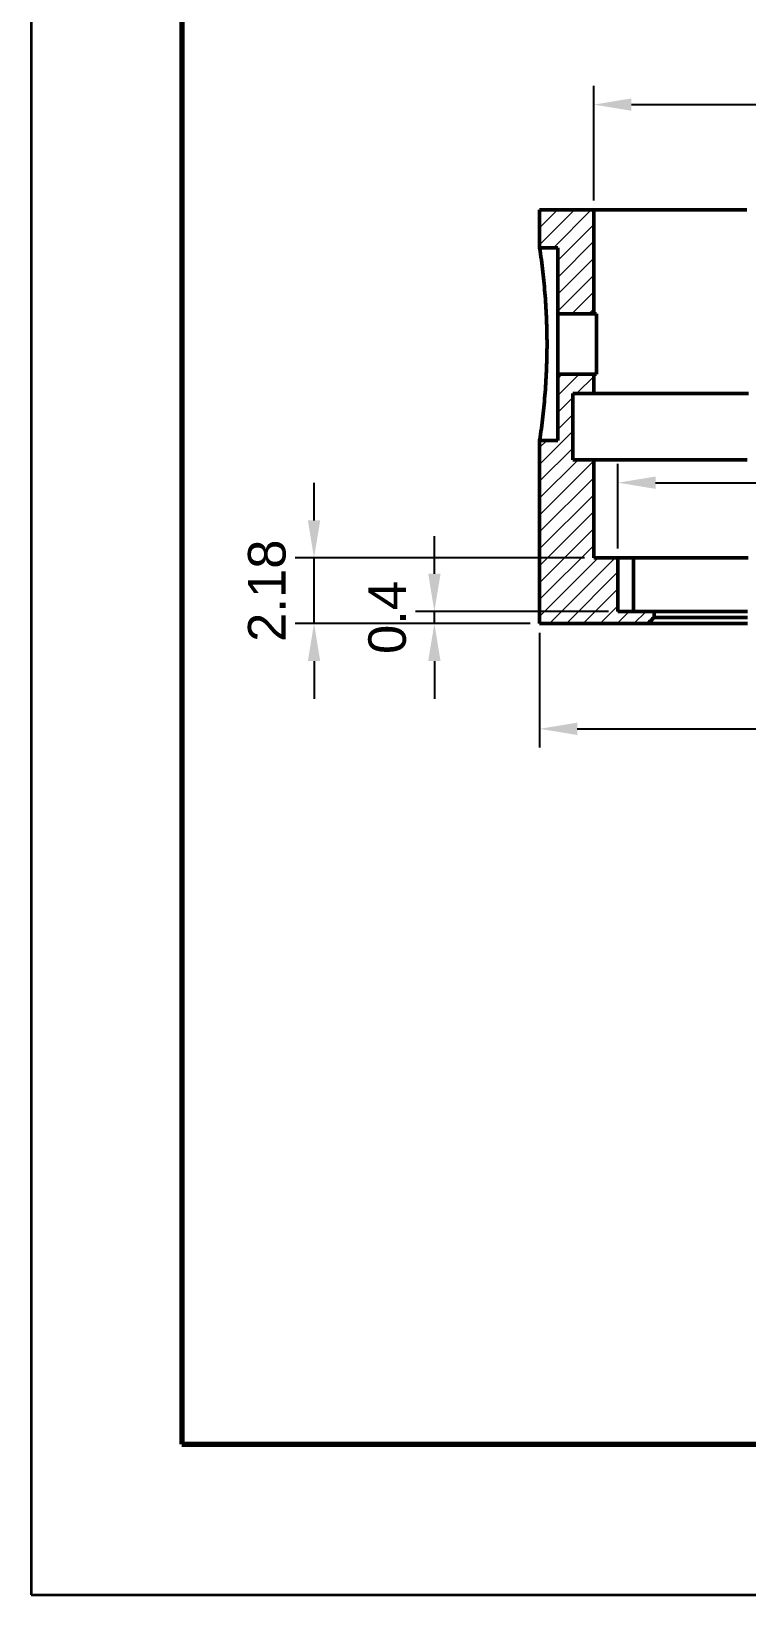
# Model space of a CAD drawing. Header units: millimetres. Extents: x 0 to 900, y 0 to 148.
# Drawn here: x 230 to 253.8, y 0 to 51.9 of the extents above; entities that cross this region are included whole.
import ezdxf

# ---------------------------------------------------------------- set-up
doc = ezdxf.new("R2010")
doc.units = ezdxf.units.MM
doc.header["$LTSCALE"] = 0.125
for name, color, linetype, lineweight in [('DIM', 7, 'Continuous', 18), ('FRAME', 7, 'Continuous', 70), ('SECTION_HATCH', 8, 'Continuous', 13), ('TITLE', 7, 'Continuous', 35), ('VISIBLE', 7, 'Continuous', 50)]:
    doc.layers.add(name, color=color, linetype=linetype, lineweight=lineweight)
doc.styles.add('LiberationSans', font='LiberationSans-Regular.ttf')
doc.dimstyles.new('ISO', dxfattribs={"dimscale": 0.5, "dimtxt": 2.5, "dimasz": 2.5, "dimexe": 1.25, "dimexo": 0.625, "dimtad": 1, "dimdsep": 46, "dimtxsty": 'LiberationSans', "dimcen": 0, "dimazin": 3, "dimtfac": 1, "dimtmove": 0, "dimatfit": 3})

msp = doc.modelspace()

# ---------------------------------------------------------------- hatches: boundary and pattern name
at = {"layer": 'SECTION_HATCH'}
h = msp.add_hatch(dxfattribs=at)
h.set_pattern_fill('ANSI31', scale=0.125)
h.paths.add_polyline_path([(246.9, 44.745), (246.9, 44.795), (246.9, 44.845), (246.9, 44.895), (246.9, 44.945), (246.9, 44.995), (246.9, 45.045), (246.9, 45.095), (246.9, 45.145), (246.9, 45.195), (246.9, 45.245), (246.9, 45.296), (246.9, 45.346), (246.9, 45.396), (246.9, 45.446), (246.9, 45.496), (246.9, 45.546), (246.9, 45.596), (246.9, 45.646), (246.9, 45.696), (246.9, 45.746), (246.9, 45.796), (246.9, 45.846), (246.9, 45.896), (246.9, 45.946), (246.9, 45.996), (246.946, 46), (246.996, 46), (247.046, 46), (247.096, 46), (247.146, 46), (247.196, 46), (247.247, 46), (247.297, 46), (247.347, 46), (247.397, 46), (247.447, 46), (247.497, 46), (247.547, 46), (247.597, 46), (247.647, 46), (247.697, 46), (247.747, 46), (247.797, 46), (247.847, 46), (247.897, 46), (247.947, 46), (247.997, 46), (248.047, 46), (248.097, 46), (248.147, 46), (248.197, 46), (248.247, 46), (248.298, 46), (248.348, 46), (248.398, 46), (248.448, 46), (248.498, 46), (248.548, 46), (248.598, 46), (248.648, 46), (248.698, 46), (248.7, 45.952), (248.7, 45.902), (248.7, 45.852), (248.7, 45.802), (248.7, 45.752), (248.7, 45.702), (248.7, 45.652), (248.7, 45.602), (248.7, 45.552), (248.7, 45.502), (248.7, 45.452), (248.7, 45.402), (248.7, 45.351), (248.7, 45.301), (248.7, 45.251), (248.7, 45.201), (248.7, 45.151), (248.7, 45.101), (248.7, 45.051), (248.7, 45.001), (248.7, 44.951), (248.7, 44.901), (248.7, 44.851), (248.7, 44.801), (248.7, 44.751), (248.7, 44.701), (248.7, 44.651), (248.7, 44.601), (248.7, 44.551), (248.7, 44.501), (248.7, 44.451), (248.7, 44.401), (248.7, 44.351), (248.7, 44.3), (248.7, 44.25), (248.7, 44.2), (248.7, 44.15), (248.7, 44.1), (248.7, 44.05), (248.7, 44), (248.7, 43.95), (248.7, 43.9), (248.7, 43.85), (248.7, 43.8), (248.7, 43.75), (248.7, 43.7), (248.7, 43.65), (248.7, 43.6), (248.7, 43.55), (248.7, 43.5), (248.7, 43.45), (248.7, 43.4), (248.7, 43.35), (248.7, 43.3), (248.7, 43.249), (248.7, 43.199), (248.7, 43.149), (248.7, 43.099), (248.7, 43.049), (248.7, 42.999), (248.7, 42.949), (248.7, 42.899), (248.7, 42.849), (248.7, 42.799), (248.7, 42.749), (248.7, 42.699), (248.7, 42.649), (248.7, 42.599), (248.7, 42.549), (248.654, 42.545), (248.604, 42.545), (248.554, 42.545), (248.504, 42.545), (248.454, 42.545), (248.404, 42.545), (248.353, 42.545), (248.303, 42.545), (248.253, 42.545), (248.203, 42.545), (248.153, 42.545), (248.103, 42.545), (248.053, 42.545), (248.003, 42.545), (247.953, 42.545), (247.903, 42.545), (247.853, 42.545), (247.803, 42.545), (247.753, 42.545), (247.703, 42.545), (247.653, 42.545), (247.603, 42.545), (247.553, 42.545), (247.503, 42.545), (247.5, 42.592), (247.5, 42.642), (247.5, 42.692), (247.5, 42.743), (247.5, 42.793), (247.5, 42.843), (247.5, 42.893), (247.5, 42.943), (247.5, 42.993), (247.5, 43.043), (247.5, 43.093), (247.5, 43.143), (247.5, 43.193), (247.5, 43.243), (247.5, 43.293), (247.5, 43.343), (247.5, 43.393), (247.5, 43.443), (247.5, 43.493), (247.5, 43.543), (247.5, 43.593), (247.5, 43.643), (247.5, 43.693), (247.5, 43.743), (247.5, 43.794), (247.5, 43.844), (247.5, 43.894), (247.5, 43.944), (247.5, 43.994), (247.5, 44.044), (247.5, 44.094), (247.5, 44.144), (247.5, 44.194), (247.5, 44.244), (247.5, 44.294), (247.5, 44.344), (247.5, 44.394), (247.5, 44.444), (247.5, 44.494), (247.5, 44.544), (247.5, 44.594), (247.5, 44.644), (247.5, 44.694), (247.5, 44.744), (247.451, 44.745), (247.4, 44.745), (247.35, 44.745), (247.3, 44.745), (247.25, 44.745), (247.2, 44.745), (247.15, 44.745), (247.1, 44.745), (247.05, 44.745), (247, 44.745), (246.95, 44.745)])
h = msp.add_hatch(dxfattribs=at)
h.set_pattern_fill('ANSI31', scale=0.125)
h.paths.add_polyline_path([(246.9, 38.345), (246.95, 38.345), (247, 38.345), (247.05, 38.345), (247.1, 38.345), (247.15, 38.345), (247.2, 38.345), (247.25, 38.345), (247.3, 38.345), (247.35, 38.345), (247.4, 38.345), (247.45, 38.345), (247.5, 38.345), (247.5, 38.395), (247.5, 38.445), (247.5, 38.495), (247.5, 38.545), (247.5, 38.595), (247.5, 38.645), (247.5, 38.695), (247.5, 38.745), (247.5, 38.795), (247.5, 38.845), (247.5, 38.895), (247.5, 38.945), (247.5, 38.995), (247.5, 39.045), (247.5, 39.095), (247.5, 39.145), (247.5, 39.195), (247.5, 39.245), (247.5, 39.295), (247.5, 39.345), (247.5, 39.395), (247.5, 39.445), (247.5, 39.495), (247.5, 39.545), (247.5, 39.595), (247.5, 39.645), (247.5, 39.695), (247.5, 39.745), (247.5, 39.795), (247.5, 39.845), (247.5, 39.895), (247.5, 39.945), (247.5, 39.995), (247.5, 40.045), (247.5, 40.095), (247.5, 40.145), (247.5, 40.195), (247.5, 40.245), (247.5, 40.295), (247.5, 40.345), (247.5, 40.395), (247.5, 40.445), (247.5, 40.495), (247.5, 40.545), (247.55, 40.545), (247.6, 40.545), (247.65, 40.545), (247.7, 40.545), (247.75, 40.545), (247.8, 40.545), (247.85, 40.545), (247.9, 40.545), (247.95, 40.545), (248, 40.545), (248.05, 40.545), (248.1, 40.545), (248.15, 40.545), (248.2, 40.545), (248.25, 40.545), (248.3, 40.545), (248.35, 40.545), (248.4, 40.545), (248.45, 40.545), (248.5, 40.545), (248.55, 40.545), (248.6, 40.545), (248.65, 40.545), (248.7, 40.545), (248.7, 40.495), (248.7, 40.445), (248.7, 40.395), (248.7, 40.345), (248.7, 40.295), (248.7, 40.245), (248.7, 40.195), (248.7, 40.145), (248.7, 40.095), (248.7, 40.045), (248.7, 39.995), (248.7, 39.945), (248.695, 39.9), (248.645, 39.9), (248.595, 39.9), (248.545, 39.9), (248.495, 39.9), (248.445, 39.9), (248.395, 39.9), (248.345, 39.9), (248.295, 39.9), (248.245, 39.9), (248.195, 39.9), (248.145, 39.9), (248.095, 39.9), (248.045, 39.9), (248, 39.895), (248, 39.845), (248, 39.795), (248, 39.745), (248, 39.695), (248, 39.645), (248, 39.595), (248, 39.545), (248, 39.495), (248, 39.445), (248, 39.395), (248, 39.345), (248, 39.295), (248, 39.245), (248, 39.195), (248, 39.145), (248, 39.095), (248, 39.045), (248, 38.995), (248, 38.945), (248, 38.895), (248, 38.845), (248, 38.795), (248, 38.745), (248, 38.695), (248, 38.645), (248, 38.595), (248, 38.545), (248, 38.495), (248, 38.445), (248, 38.395), (248, 38.345), (248, 38.295), (248, 38.245), (248, 38.195), (248, 38.145), (248, 38.095), (248, 38.045), (248, 37.995), (248, 37.945), (248, 37.895), (248, 37.845), (248, 37.795), (248, 37.745), (248.005, 37.7), (248.055, 37.7), (248.105, 37.7), (248.155, 37.7), (248.205, 37.7), (248.255, 37.7), (248.305, 37.7), (248.355, 37.7), (248.405, 37.7), (248.455, 37.7), (248.505, 37.7), (248.555, 37.7), (248.605, 37.7), (248.655, 37.7), (248.7, 37.695), (248.7, 37.645), (248.7, 37.595), (248.7, 37.545), (248.7, 37.495), (248.7, 37.445), (248.7, 37.395), (248.7, 37.345), (248.7, 37.295), (248.7, 37.245), (248.7, 37.195), (248.7, 37.145), (248.7, 37.095), (248.7, 37.045), (248.7, 36.995), (248.7, 36.945), (248.7, 36.895), (248.7, 36.845), (248.7, 36.795), (248.7, 36.745), (248.7, 36.695), (248.7, 36.645), (248.7, 36.595), (248.7, 36.545), (248.7, 36.495), (248.7, 36.445), (248.7, 36.395), (248.7, 36.345), (248.7, 36.294), (248.7, 36.244), (248.7, 36.194), (248.7, 36.144), (248.7, 36.094), (248.7, 36.044), (248.7, 35.994), (248.7, 35.944), (248.7, 35.894), (248.7, 35.844), (248.7, 35.794), (248.7, 35.744), (248.7, 35.694), (248.7, 35.644), (248.7, 35.594), (248.7, 35.544), (248.7, 35.494), (248.7, 35.444), (248.7, 35.394), (248.7, 35.344), (248.7, 35.294), (248.7, 35.244), (248.7, 35.194), (248.7, 35.144), (248.7, 35.094), (248.7, 35.044), (248.7, 34.994), (248.7, 34.944), (248.7, 34.894), (248.7, 34.844), (248.7, 34.794), (248.7, 34.744), (248.7, 34.694), (248.7, 34.644), (248.7, 34.594), (248.7, 34.544), (248.7, 34.494), (248.7, 34.444), (248.746, 34.44), (248.796, 34.44), (248.846, 34.44), (248.896, 34.44), (248.946, 34.44), (248.996, 34.44), (249.046, 34.44), (249.096, 34.44), (249.146, 34.44), (249.196, 34.44), (249.246, 34.44), (249.296, 34.44), (249.346, 34.44), (249.396, 34.44), (249.446, 34.44), (249.496, 34.44), (249.503, 34.397), (249.503, 34.347), (249.503, 34.297), (249.503, 34.247), (249.503, 34.197), (249.503, 34.147), (249.503, 34.097), (249.503, 34.047), (249.503, 33.997), (249.503, 33.947), (249.503, 33.897), (249.503, 33.847), (249.503, 33.797), (249.503, 33.747), (249.503, 33.697), (249.503, 33.647), (249.503, 33.597), (249.503, 33.547), (249.503, 33.497), (249.503, 33.447), (249.503, 33.397), (249.503, 33.347), (249.503, 33.297), (249.503, 33.247), (249.503, 33.197), (249.503, 33.147), (249.503, 33.097), (249.503, 33.047), (249.503, 32.997), (249.503, 32.947), (249.503, 32.897), (249.503, 32.847), (249.503, 32.797), (249.503, 32.747), (249.503, 32.697), (249.52, 32.664), (249.57, 32.664), (249.62, 32.664), (249.67, 32.664), (249.72, 32.664), (249.77, 32.664), (249.82, 32.664), (249.87, 32.664), (249.92, 32.664), (249.97, 32.664), (250.02, 32.664), (250.07, 32.664), (250.12, 32.664), (250.17, 32.664), (250.22, 32.664), (250.27, 32.664), (250.32, 32.664), (250.37, 32.664), (250.42, 32.664), (250.47, 32.664), (250.52, 32.664), (250.57, 32.664), (250.62, 32.664), (250.67, 32.664), (250.703, 32.647), (250.703, 32.597), (250.703, 32.547), (250.703, 32.497), (250.692, 32.452), (250.656, 32.417), (250.621, 32.382), (250.585, 32.346), (250.55, 32.311), (250.515, 32.276), (250.47, 32.264), (250.419, 32.264), (250.369, 32.264), (250.319, 32.264), (250.269, 32.264), (250.219, 32.264), (250.169, 32.264), (250.119, 32.264), (250.069, 32.264), (250.019, 32.264), (249.969, 32.264), (249.919, 32.264), (249.869, 32.264), (249.819, 32.264), (249.769, 32.264), (249.719, 32.264), (249.669, 32.264), (249.619, 32.264), (249.569, 32.264), (249.519, 32.264), (249.469, 32.264), (249.419, 32.264), (249.369, 32.264), (249.319, 32.264), (249.269, 32.264), (249.219, 32.264), (249.169, 32.264), (249.119, 32.264), (249.069, 32.264), (249.019, 32.264), (248.969, 32.264), (248.919, 32.264), (248.869, 32.264), (248.819, 32.264), (248.769, 32.264), (248.719, 32.264), (248.669, 32.264), (248.619, 32.264), (248.569, 32.264), (248.519, 32.264), (248.469, 32.264), (248.419, 32.264), (248.369, 32.264), (248.319, 32.264), (248.269, 32.264), (248.219, 32.264), (248.169, 32.264), (248.119, 32.264), (248.069, 32.264), (248.019, 32.264), (247.969, 32.264), (247.919, 32.264), (247.869, 32.264), (247.819, 32.264), (247.769, 32.264), (247.719, 32.264), (247.669, 32.264), (247.619, 32.264), (247.569, 32.264), (247.519, 32.264), (247.469, 32.264), (247.419, 32.264), (247.369, 32.264), (247.319, 32.264), (247.269, 32.264), (247.219, 32.264), (247.169, 32.264), (247.119, 32.264), (247.069, 32.264), (247.019, 32.264), (246.969, 32.264), (246.919, 32.264), (246.9, 32.295), (246.9, 32.345), (246.9, 32.395), (246.9, 32.445), (246.9, 32.495), (246.9, 32.545), (246.9, 32.595), (246.9, 32.645), (246.9, 32.695), (246.9, 32.745), (246.9, 32.795), (246.9, 32.845), (246.9, 32.895), (246.9, 32.945), (246.9, 32.995), (246.9, 33.045), (246.9, 33.095), (246.9, 33.145), (246.9, 33.195), (246.9, 33.245), (246.9, 33.295), (246.9, 33.345), (246.9, 33.395), (246.9, 33.445), (246.9, 33.495), (246.9, 33.545), (246.9, 33.595), (246.9, 33.645), (246.9, 33.695), (246.9, 33.745), (246.9, 33.795), (246.9, 33.845), (246.9, 33.895), (246.9, 33.945), (246.9, 33.995), (246.9, 34.045), (246.9, 34.095), (246.9, 34.145), (246.9, 34.195), (246.9, 34.245), (246.9, 34.295), (246.9, 34.345), (246.9, 34.395), (246.9, 34.445), (246.9, 34.495), (246.9, 34.545), (246.9, 34.595), (246.9, 34.645), (246.9, 34.695), (246.9, 34.745), (246.9, 34.795), (246.9, 34.845), (246.9, 34.895), (246.9, 34.945), (246.9, 34.995), (246.9, 35.045), (246.9, 35.095), (246.9, 35.145), (246.9, 35.195), (246.9, 35.245), (246.9, 35.295), (246.9, 35.345), (246.9, 35.395), (246.9, 35.445), (246.9, 35.495), (246.9, 35.545), (246.9, 35.595), (246.9, 35.645), (246.9, 35.695), (246.9, 35.745), (246.9, 35.795), (246.9, 35.845), (246.9, 35.895), (246.9, 35.945), (246.9, 35.995), (246.9, 36.045), (246.9, 36.095), (246.9, 36.145), (246.9, 36.195), (246.9, 36.245), (246.9, 36.295), (246.9, 36.345), (246.9, 36.395), (246.9, 36.445), (246.9, 36.495), (246.9, 36.545), (246.9, 36.595), (246.9, 36.645), (246.9, 36.695), (246.9, 36.745), (246.9, 36.795), (246.9, 36.845), (246.9, 36.895), (246.9, 36.945), (246.9, 36.995), (246.9, 37.045), (246.9, 37.095), (246.9, 37.145), (246.9, 37.195), (246.9, 37.245), (246.9, 37.295), (246.9, 37.345), (246.9, 37.395), (246.9, 37.445), (246.9, 37.495), (246.9, 37.545), (246.9, 37.595), (246.9, 37.645), (246.9, 37.695), (246.9, 37.745), (246.9, 37.795), (246.9, 37.845), (246.9, 37.895), (246.9, 37.945), (246.9, 37.995), (246.9, 38.045), (246.9, 38.095), (246.9, 38.145), (246.9, 38.195), (246.9, 38.245), (246.9, 38.295)])

# ---------------------------------------------------------------- linework, layer by layer
at = {"layer": 'FRAME'}
msp.add_lwpolyline([(235, 5), (435, 5), (435, 143.5), (235, 143.5)], close=True, dxfattribs=at)
at = {"layer": 'TITLE'}
msp.add_lwpolyline([(230, 0), (440, 0), (440, 148.5), (230, 148.5)], close=True, dxfattribs=at)
at = {"layer": 'VISIBLE'}
for p, q in [((246.9, 46), (246.9, 44.745)), ((246.9, 46), (248.7, 46)), ((248.7, 46), (248.7, 42.545)), ((246.9, 44.745), (247.5, 44.745)), ((247.5, 42.545), (247.5, 44.745)), ((247.5, 42.545), (248.7, 42.545)), ((247.5, 40.545), (247.5, 42.545)), ((248.784, 42.545), (248.784, 40.545)), ((247.5, 40.545), (248.7, 40.545)), ((247.5, 38.345), (247.5, 40.545)), ((248.7, 40.545), (248.7, 39.9)), ((248, 39.9), (248, 37.7)), ((248, 39.9), (248.7, 39.9)), ((246.9, 38.345), (246.9, 32.264)), ((246.9, 38.345), (247.5, 38.345)), ((248, 37.7), (248.7, 37.7)), ((248.7, 37.7), (248.7, 34.44)), ((248.7, 34.44), (249.503, 34.44)), ((249.503, 32.664), (249.503, 34.44)), ((250.019, 34.44), (250.019, 32.664)), ((246.9, 32.264), (250.503, 32.264)), ((249.503, 32.664), (250.703, 32.664)), ((250.703, 32.664), (250.703, 32.464))]:
    msp.add_line(p, q, dxfattribs=at)
for points in [[(248.7, 46), (248.802, 46), (248.903, 46), (249.005, 46), (249.107, 46), (249.208, 46), (249.31, 46), (249.412, 46), (249.513, 46), (249.615, 46), (249.717, 46), (249.818, 46), (249.92, 46), (250.022, 46), (250.123, 46), (250.225, 46), (250.327, 46), (250.428, 46), (250.53, 46), (250.632, 46), (250.733, 46), (250.835, 46), (250.937, 46), (251.038, 46), (251.14, 46), (251.242, 46), (251.343, 46), (251.445, 46), (251.547, 46), (251.648, 46), (251.75, 46), (251.852, 46), (251.954, 46), (252.055, 46), (252.157, 46), (252.259, 46), (252.36, 46), (252.462, 46), (252.564, 46), (252.665, 46), (252.767, 46), (252.869, 46), (252.97, 46), (253.072, 46), (253.174, 46), (253.275, 46), (253.377, 46), (253.479, 46), (253.58, 46), (253.682, 46), (253.784, 46)], [(246.9, 38.345), (246.915, 38.444), (246.929, 38.544), (246.943, 38.643), (246.957, 38.743), (246.97, 38.842), (246.982, 38.942), (246.994, 39.041), (247.006, 39.141), (247.017, 39.241), (247.028, 39.341), (247.038, 39.44), (247.048, 39.54), (247.057, 39.64), (247.066, 39.74), (247.075, 39.84), (247.082, 39.94), (247.09, 40.041), (247.097, 40.141), (247.103, 40.241), (247.109, 40.341), (247.115, 40.441), (247.12, 40.542), (247.125, 40.642), (247.129, 40.742), (247.132, 40.842), (247.135, 40.943), (247.138, 41.043), (247.14, 41.143), (247.142, 41.244), (247.143, 41.344), (247.144, 41.445), (247.144, 41.545), (247.144, 41.645), (247.143, 41.746), (247.142, 41.846), (247.14, 41.947), (247.138, 42.047), (247.135, 42.147), (247.132, 42.248), (247.129, 42.348), (247.125, 42.448), (247.12, 42.548), (247.115, 42.649), (247.109, 42.749), (247.103, 42.849), (247.097, 42.949), (247.09, 43.049), (247.082, 43.15), (247.075, 43.25), (247.066, 43.35), (247.057, 43.45), (247.048, 43.55), (247.038, 43.65), (247.028, 43.749), (247.017, 43.849), (247.006, 43.949), (246.994, 44.049), (246.982, 44.148), (246.97, 44.248), (246.957, 44.347), (246.943, 44.447), (246.929, 44.546), (246.915, 44.646), (246.9, 44.745)], [(248.7, 42.545), (248.711, 42.545), (248.721, 42.545), (248.732, 42.545), (248.742, 42.545), (248.753, 42.545), (248.763, 42.545), (248.774, 42.545), (248.784, 42.545)], [(248.7, 40.545), (248.711, 40.545), (248.721, 40.545), (248.732, 40.545), (248.742, 40.545), (248.753, 40.545), (248.763, 40.545), (248.774, 40.545), (248.784, 40.545)], [(248.7, 39.9), (248.801, 39.9), (248.901, 39.9), (249.002, 39.9), (249.103, 39.9), (249.204, 39.9), (249.304, 39.9), (249.405, 39.9), (249.506, 39.9), (249.607, 39.9), (249.707, 39.9), (249.808, 39.9), (249.909, 39.9), (250.009, 39.9), (250.11, 39.9), (250.211, 39.9), (250.312, 39.9), (250.412, 39.9), (250.513, 39.9), (250.614, 39.9), (250.715, 39.9), (250.815, 39.9), (250.916, 39.9), (251.017, 39.9), (251.117, 39.9), (251.218, 39.9), (251.319, 39.9), (251.42, 39.9), (251.52, 39.9), (251.621, 39.9), (251.722, 39.9), (251.823, 39.9), (251.923, 39.9), (252.024, 39.9), (252.125, 39.9), (252.225, 39.9), (252.326, 39.9), (252.427, 39.9), (252.528, 39.9), (252.628, 39.9), (252.729, 39.9), (252.83, 39.9), (252.931, 39.9), (253.031, 39.9), (253.132, 39.9), (253.233, 39.9), (253.333, 39.9), (253.434, 39.9), (253.535, 39.9), (253.636, 39.9), (253.736, 39.9), (253.837, 39.9)], [(248.7, 37.7), (248.8, 37.7), (248.9, 37.7), (249, 37.7), (249.1, 37.7), (249.2, 37.7), (249.3, 37.7), (249.4, 37.7), (249.5, 37.7), (249.6, 37.7), (249.7, 37.7), (249.8, 37.7), (249.9, 37.7), (250, 37.7), (250.1, 37.7), (250.2, 37.7), (250.3, 37.7), (250.4, 37.7), (250.5, 37.7), (250.6, 37.7), (250.7, 37.7), (250.8, 37.7), (250.9, 37.7), (251, 37.7), (251.1, 37.7), (251.2, 37.7), (251.3, 37.7), (251.4, 37.7), (251.5, 37.7), (251.6, 37.7), (251.7, 37.7), (251.8, 37.7), (251.9, 37.7), (252, 37.7), (252.1, 37.7), (252.2, 37.7), (252.3, 37.7), (252.4, 37.7), (252.5, 37.7), (252.6, 37.7), (252.7, 37.7), (252.8, 37.7), (252.9, 37.7), (253, 37.7), (253.1, 37.7), (253.2, 37.7), (253.3, 37.7), (253.4, 37.7), (253.5, 37.7), (253.6, 37.7), (253.7, 37.7), (253.8, 37.7)], [(249.503, 34.44), (249.568, 34.44), (249.632, 34.44), (249.697, 34.44), (249.761, 34.44), (249.826, 34.44), (249.89, 34.44), (249.955, 34.44), (250.019, 34.44)], [(250.019, 34.44), (250.119, 34.44), (250.22, 34.44), (250.32, 34.44), (250.42, 34.44), (250.52, 34.44), (250.62, 34.44), (250.72, 34.44), (250.821, 34.44), (250.921, 34.44), (251.021, 34.44), (251.121, 34.44), (251.221, 34.44), (251.321, 34.44), (251.422, 34.44), (251.522, 34.44), (251.622, 34.44), (251.722, 34.44), (251.822, 34.44), (251.922, 34.44), (252.023, 34.44), (252.123, 34.44), (252.223, 34.44), (252.323, 34.44), (252.423, 34.44), (252.523, 34.44), (252.624, 34.44), (252.724, 34.44), (252.824, 34.44), (252.924, 34.44), (253.024, 34.44), (253.125, 34.44), (253.225, 34.44), (253.325, 34.44), (253.425, 34.44), (253.525, 34.44), (253.625, 34.44), (253.726, 34.44), (253.826, 34.44)], [(249.503, 32.664), (249.568, 32.664), (249.632, 32.664), (249.697, 32.664), (249.761, 32.664), (249.826, 32.664), (249.89, 32.664), (249.955, 32.664), (250.019, 32.664)], [(250.703, 32.464), (250.678, 32.439), (250.653, 32.414), (250.628, 32.389), (250.603, 32.364), (250.578, 32.339), (250.553, 32.314), (250.528, 32.289), (250.503, 32.264)], [(250.503, 32.264), (250.603, 32.264), (250.704, 32.264), (250.804, 32.264), (250.904, 32.264), (251.005, 32.264), (251.105, 32.264), (251.205, 32.264), (251.305, 32.264), (251.406, 32.264), (251.506, 32.264), (251.606, 32.264), (251.706, 32.264), (251.807, 32.264), (251.907, 32.264), (252.007, 32.264), (252.107, 32.264), (252.208, 32.264), (252.308, 32.264), (252.408, 32.264), (252.509, 32.264), (252.609, 32.264), (252.709, 32.264), (252.809, 32.264), (252.91, 32.264), (253.01, 32.264), (253.11, 32.264), (253.21, 32.264), (253.311, 32.264), (253.411, 32.264), (253.511, 32.264), (253.612, 32.264), (253.712, 32.264), (253.812, 32.264)], [(250.703, 32.664), (250.804, 32.664), (250.904, 32.664), (251.004, 32.664), (251.104, 32.664), (251.205, 32.664), (251.305, 32.664), (251.405, 32.664), (251.505, 32.664), (251.606, 32.664), (251.706, 32.664), (251.806, 32.664), (251.906, 32.664), (252.007, 32.664), (252.107, 32.664), (252.207, 32.664), (252.308, 32.664), (252.408, 32.664), (252.508, 32.664), (252.608, 32.664), (252.709, 32.664), (252.809, 32.664), (252.909, 32.664), (253.009, 32.664), (253.11, 32.664), (253.21, 32.664), (253.31, 32.664), (253.411, 32.664), (253.511, 32.664), (253.611, 32.664), (253.711, 32.664), (253.812, 32.664)], [(250.703, 32.464), (250.804, 32.464), (250.904, 32.464), (251.004, 32.464), (251.104, 32.464), (251.205, 32.464), (251.305, 32.464), (251.405, 32.464), (251.505, 32.464), (251.606, 32.464), (251.706, 32.464), (251.806, 32.464), (251.906, 32.464), (252.007, 32.464), (252.107, 32.464), (252.207, 32.464), (252.308, 32.464), (252.408, 32.464), (252.508, 32.464), (252.608, 32.464), (252.709, 32.464), (252.809, 32.464), (252.909, 32.464), (253.009, 32.464), (253.11, 32.464), (253.21, 32.464), (253.31, 32.464), (253.411, 32.464), (253.511, 32.464), (253.611, 32.464), (253.711, 32.464), (253.812, 32.464)]]:
    msp.add_lwpolyline(points, dxfattribs=at)

# ---------------------------------------------------------------- dimensions: what is measured, and where the dimension line sits
at = {"layer": 'DIM'}
for base, p1, p2, text in [((248.7, 49.5), (248.7, 46), (287.3, 46), '%%c<>'), ((249.503, 36.94), (249.503, 34.44), (286.497, 34.44), '%%c37'), ((246.9, 28.764), (246.9, 32.264), (289.1, 32.264), '%%c<>')]:
    msp.add_linear_dim(base=base, p1=p1, p2=p2, text=text, dimstyle='ISO', dxfattribs=at).render()
for base, p2 in [((239.4, 32.264), (248.7, 34.44)), ((243.4, 32.264), (249.503, 32.664))]:
    msp.add_linear_dim(base=base, p1=(246.9, 32.264), p2=p2, angle=90, dimstyle='ISO', dxfattribs=at).render()

doc.saveas('drawing.dxf')
